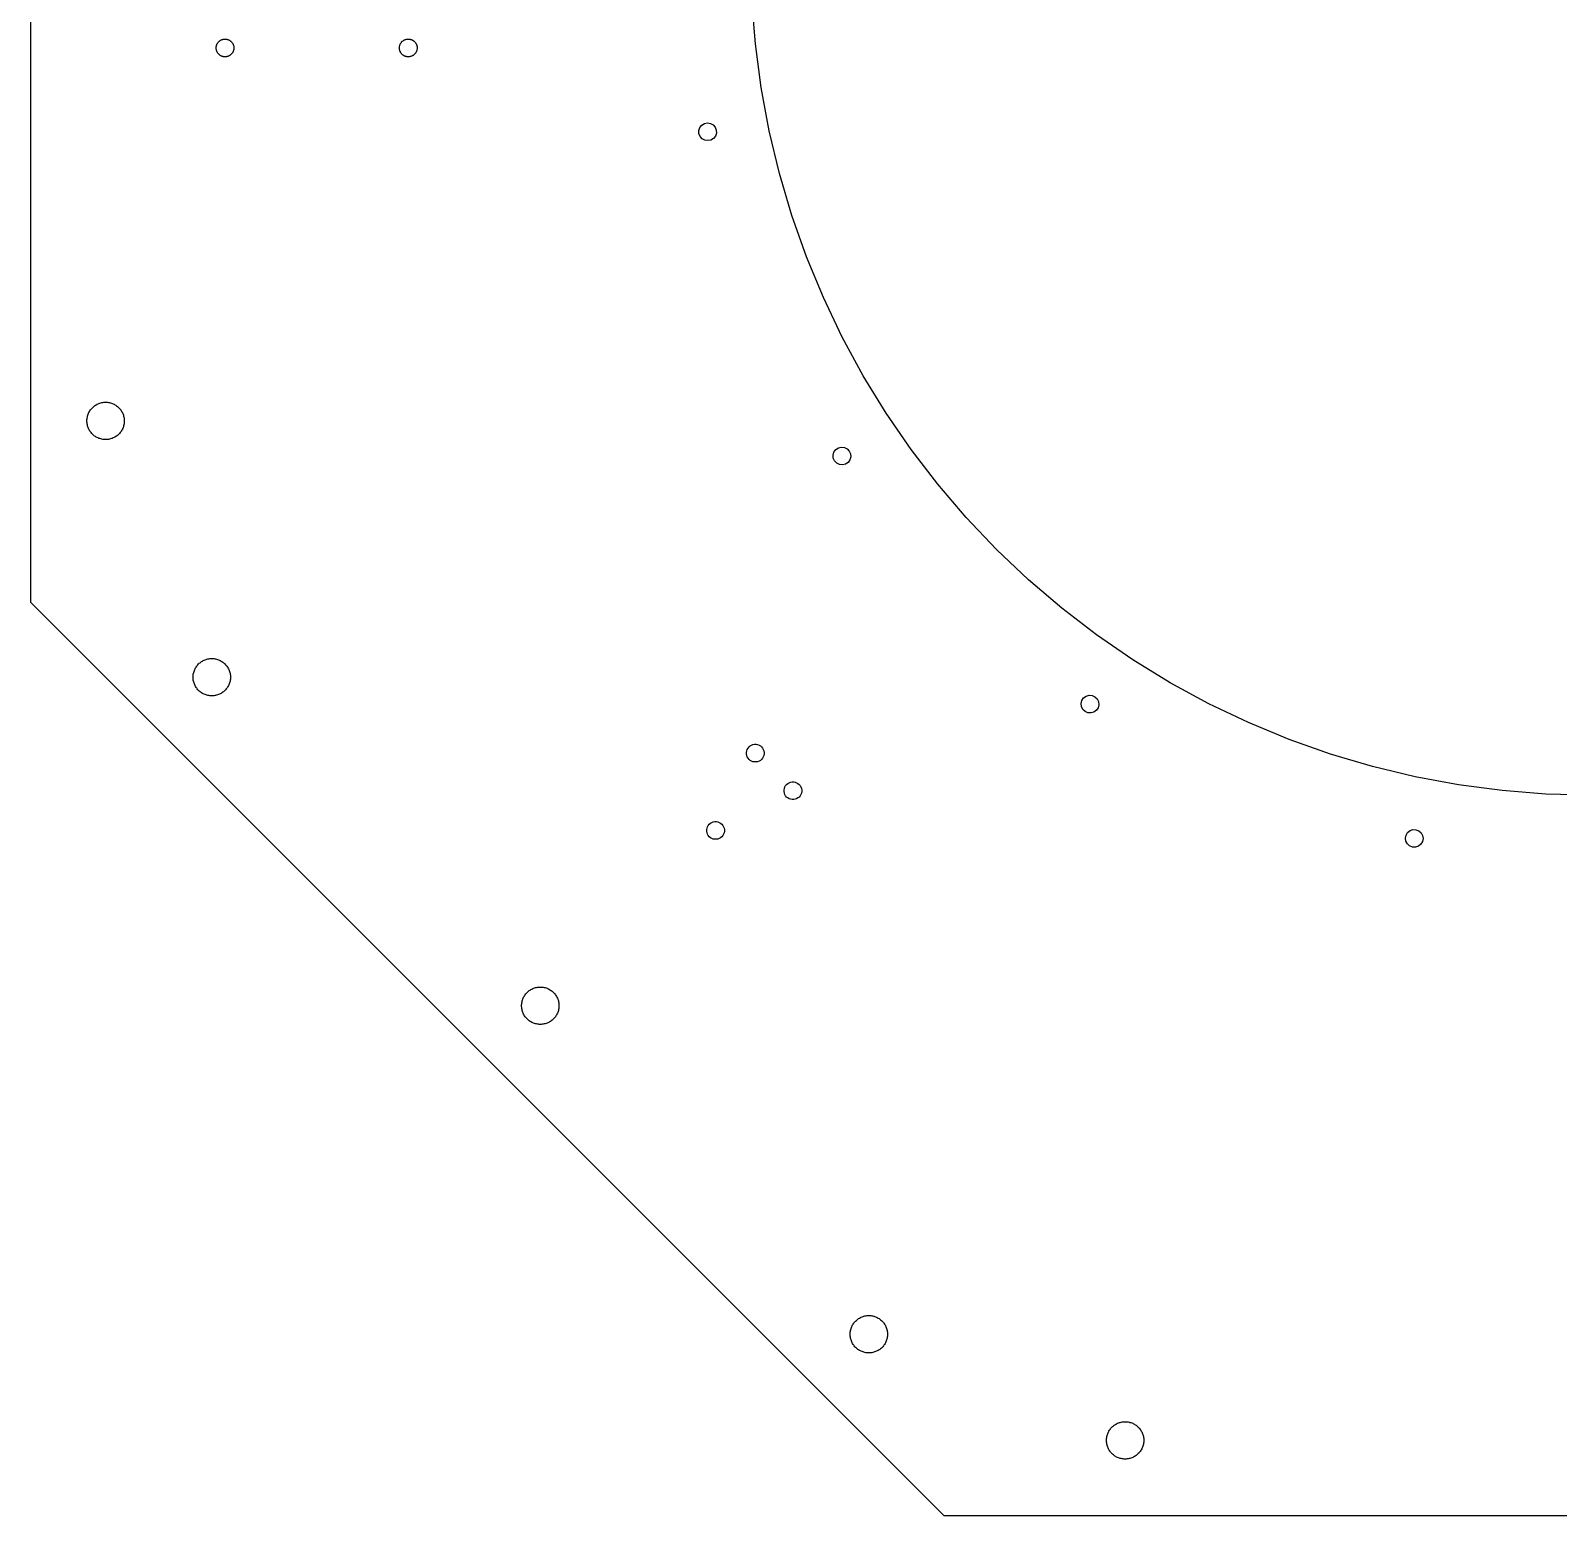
# Model space of a CAD drawing. Header units: metres. Extents: x 0 to 528, y -264 to 264.
# Drawn here: x 0 to 258.5, y -263.8 to -12.6 of the extents above; entities that cross this region are included whole.
import ezdxf

# ---------------------------------------------------------------- set-up
doc = ezdxf.new("R2010")
doc.units = ezdxf.units.M

msp = doc.modelspace()

# ---------------------------------------------------------------- linework, layer by layer
for p, q in [((0, 109.266), (0, -109.266)), ((122.639, -14.8358), (122.056, -7.4281)), ((31.4, -15.5), (31.4021, -15.4215)), ((31.4021, -15.5785), (31.4, -15.5)), ((31.4021, -15.4215), (31.4082, -15.3432)), ((31.4082, -15.3432), (31.4185, -15.2653)), ((31.4185, -15.2653), (31.4328, -15.1881)), ((31.4328, -15.1881), (31.4511, -15.1118)), ((31.4511, -15.1118), (31.4734, -15.0365)), ((31.4734, -15.0365), (31.4996, -14.9624)), ((31.4996, -14.9624), (31.5297, -14.8899)), ((31.5297, -14.8899), (31.5635, -14.819)), ((31.5635, -14.819), (31.601, -14.75)), ((31.601, -14.75), (31.642, -14.683)), ((31.642, -14.683), (31.6865, -14.6183)), ((31.6865, -14.6183), (31.7343, -14.556)), ((31.7343, -14.556), (31.7853, -14.4963)), ((31.7853, -14.4963), (31.8393, -14.4393)), ((31.8393, -14.4393), (31.8963, -14.3853)), ((31.8963, -14.3853), (31.956, -14.3343)), ((31.956, -14.3343), (32.0183, -14.2865)), ((32.0183, -14.2865), (32.083, -14.242)), ((32.083, -14.242), (32.15, -14.201)), ((32.15, -14.201), (32.219, -14.1635)), ((32.219, -14.1635), (32.2899, -14.1297)), ((32.2899, -14.1297), (32.3624, -14.0996)), ((32.3624, -14.0996), (32.4365, -14.0734)), ((32.4365, -14.0734), (32.5118, -14.0511)), ((32.5118, -14.0511), (32.5881, -14.0328)), ((32.5881, -14.0328), (32.6653, -14.0185)), ((32.6653, -14.0185), (32.7432, -14.0082)), ((32.7432, -14.0082), (32.8215, -14.002)), ((32.8215, -14.002), (32.9, -14)), ((32.9, -14), (32.9785, -14.002)), ((32.9785, -14.002), (33.0568, -14.0082)), ((33.0568, -14.0082), (33.1346, -14.0185)), ((33.1346, -14.0185), (33.2119, -14.0328)), ((33.2119, -14.0328), (33.2882, -14.0511)), ((33.2882, -14.0511), (33.3635, -14.0734)), ((33.3635, -14.0734), (33.4375, -14.0996)), ((33.4375, -14.0996), (33.5101, -14.1297)), ((33.5101, -14.1297), (33.581, -14.1635)), ((33.581, -14.1635), (33.65, -14.201)), ((33.65, -14.201), (33.7169, -14.242)), ((33.7169, -14.242), (33.7817, -14.2865)), ((33.7817, -14.2865), (33.844, -14.3343)), ((33.844, -14.3343), (33.9037, -14.3853)), ((33.9037, -14.3853), (33.9606, -14.4393)), ((33.9606, -14.4393), (34.0147, -14.4963)), ((34.0147, -14.4963), (34.0657, -14.556)), ((34.0657, -14.556), (34.1135, -14.6183)), ((34.1135, -14.6183), (34.158, -14.683)), ((34.158, -14.683), (34.199, -14.75)), ((34.199, -14.75), (34.2365, -14.819)), ((34.2365, -14.819), (34.2703, -14.8899)), ((34.2703, -14.8899), (34.3004, -14.9624)), ((34.3004, -14.9624), (34.3266, -15.0365)), ((34.3266, -15.0365), (34.3489, -15.1118)), ((34.3489, -15.1118), (34.3672, -15.1881)), ((34.3672, -15.1881), (34.3815, -15.2653)), ((34.3815, -15.2653), (34.3918, -15.3432)), ((34.3918, -15.3432), (34.3979, -15.4215)), ((34.3979, -15.4215), (34.4, -15.5)), ((34.4, -15.5), (34.3979, -15.5785)), ((62.4, -15.5), (62.4021, -15.4215)), ((62.4021, -15.5785), (62.4, -15.5)), ((62.4021, -15.4215), (62.4082, -15.3432)), ((62.4082, -15.3432), (62.4185, -15.2653)), ((62.4185, -15.2653), (62.4328, -15.1881)), ((62.4328, -15.1881), (62.4511, -15.1118)), ((62.4511, -15.1118), (62.4734, -15.0365)), ((62.4734, -15.0365), (62.4996, -14.9624)), ((62.4996, -14.9624), (62.5297, -14.8899)), ((62.5297, -14.8899), (62.5635, -14.819)), ((62.5635, -14.819), (62.601, -14.75)), ((62.601, -14.75), (62.642, -14.683)), ((62.642, -14.683), (62.6865, -14.6183)), ((62.6865, -14.6183), (62.7343, -14.556)), ((62.7343, -14.556), (62.7853, -14.4963)), ((62.7853, -14.4963), (62.8393, -14.4393)), ((62.8393, -14.4393), (62.8963, -14.3853)), ((62.8963, -14.3853), (62.956, -14.3343)), ((62.956, -14.3343), (63.0183, -14.2865)), ((63.0183, -14.2865), (63.083, -14.242)), ((63.083, -14.242), (63.15, -14.201)), ((63.15, -14.201), (63.219, -14.1635)), ((63.219, -14.1635), (63.2899, -14.1297)), ((63.2899, -14.1297), (63.3624, -14.0996)), ((63.3624, -14.0996), (63.4365, -14.0734)), ((63.4365, -14.0734), (63.5118, -14.0511)), ((63.5118, -14.0511), (63.5881, -14.0328)), ((63.5881, -14.0328), (63.6653, -14.0185)), ((63.6653, -14.0185), (63.7432, -14.0082)), ((63.7432, -14.0082), (63.8215, -14.002)), ((63.8215, -14.002), (63.9, -14)), ((63.9, -14), (63.9785, -14.002)), ((63.9785, -14.002), (64.0568, -14.0082)), ((64.0568, -14.0082), (64.1346, -14.0185)), ((64.1346, -14.0185), (64.2119, -14.0328)), ((64.2119, -14.0328), (64.2882, -14.0511)), ((64.2882, -14.0511), (64.3635, -14.0734)), ((64.3635, -14.0734), (64.4375, -14.0996)), ((64.4375, -14.0996), (64.5101, -14.1297)), ((64.5101, -14.1297), (64.581, -14.1635)), ((64.581, -14.1635), (64.65, -14.201)), ((64.65, -14.201), (64.7169, -14.242)), ((64.7169, -14.242), (64.7817, -14.2865)), ((64.7817, -14.2865), (64.844, -14.3343)), ((64.844, -14.3343), (64.9037, -14.3853)), ((64.9037, -14.3853), (64.9607, -14.4393)), ((64.9607, -14.4393), (65.0147, -14.4963)), ((65.0147, -14.4963), (65.0657, -14.556)), ((65.0657, -14.556), (65.1135, -14.6183)), ((65.1135, -14.6183), (65.158, -14.683)), ((65.158, -14.683), (65.199, -14.75)), ((65.199, -14.75), (65.2365, -14.819)), ((65.2365, -14.819), (65.2703, -14.8899)), ((65.2703, -14.8899), (65.3004, -14.9624)), ((65.3004, -14.9624), (65.3266, -15.0365)), ((65.3266, -15.0365), (65.3489, -15.1118)), ((65.3489, -15.1118), (65.3672, -15.1881)), ((65.3672, -15.1881), (65.3815, -15.2653)), ((65.3815, -15.2653), (65.3918, -15.3432)), ((65.3918, -15.3432), (65.3979, -15.4215)), ((65.3979, -15.4215), (65.4, -15.5)), ((65.4, -15.5), (65.3979, -15.5785)), ((123.609, -22.2029), (122.639, -14.8358)), ((31.4082, -15.6568), (31.4021, -15.5785)), ((31.4185, -15.7346), (31.4082, -15.6568)), ((31.4328, -15.8119), (31.4185, -15.7346)), ((31.4511, -15.8882), (31.4328, -15.8119)), ((31.4734, -15.9635), (31.4511, -15.8882)), ((31.4996, -16.0376), (31.4734, -15.9635)), ((31.5297, -16.1101), (31.4996, -16.0376)), ((31.5635, -16.181), (31.5297, -16.1101)), ((31.601, -16.25), (31.5635, -16.181)), ((31.642, -16.317), (31.601, -16.25)), ((31.6865, -16.3817), (31.642, -16.317)), ((31.7343, -16.444), (31.6865, -16.3817)), ((31.7853, -16.5037), (31.7343, -16.444)), ((31.8393, -16.5607), (31.7853, -16.5037)), ((31.8963, -16.6147), (31.8393, -16.5607)), ((31.956, -16.6657), (31.8963, -16.6147)), ((32.0183, -16.7135), (31.956, -16.6657)), ((32.083, -16.758), (32.0183, -16.7135)), ((32.15, -16.799), (32.083, -16.758)), ((32.219, -16.8365), (32.15, -16.799)), ((32.2899, -16.8703), (32.219, -16.8365)), ((32.3624, -16.9004), (32.2899, -16.8703)), ((32.4365, -16.9266), (32.3624, -16.9004)), ((32.5118, -16.9489), (32.4365, -16.9266)), ((32.5881, -16.9672), (32.5118, -16.9489)), ((32.6653, -16.9815), (32.5881, -16.9672)), ((32.7432, -16.9918), (32.6653, -16.9815)), ((32.8215, -16.9979), (32.7432, -16.9918)), ((32.9, -17), (32.8215, -16.9979)), ((32.9785, -16.9979), (32.9, -17)), ((33.0568, -16.9918), (32.9785, -16.9979)), ((33.1346, -16.9815), (33.0568, -16.9918)), ((33.2119, -16.9672), (33.1346, -16.9815)), ((33.2882, -16.9489), (33.2119, -16.9672)), ((33.3635, -16.9266), (33.2882, -16.9489)), ((33.4375, -16.9004), (33.3635, -16.9266)), ((33.5101, -16.8703), (33.4375, -16.9004)), ((33.581, -16.8365), (33.5101, -16.8703)), ((33.65, -16.799), (33.581, -16.8365)), ((33.7169, -16.758), (33.65, -16.799)), ((33.7817, -16.7135), (33.7169, -16.758)), ((33.844, -16.6657), (33.7817, -16.7135)), ((33.9037, -16.6147), (33.844, -16.6657)), ((33.9606, -16.5607), (33.9037, -16.6147)), ((34.0147, -16.5037), (33.9606, -16.5607)), ((34.0657, -16.444), (34.0147, -16.5037)), ((34.1135, -16.3817), (34.0657, -16.444)), ((34.158, -16.317), (34.1135, -16.3817)), ((34.199, -16.25), (34.158, -16.317)), ((34.2365, -16.181), (34.199, -16.25)), ((34.2703, -16.1101), (34.2365, -16.181)), ((34.3004, -16.0376), (34.2703, -16.1101)), ((34.3266, -15.9635), (34.3004, -16.0376)), ((34.3489, -15.8882), (34.3266, -15.9635)), ((34.3672, -15.8119), (34.3489, -15.8882)), ((34.3815, -15.7346), (34.3672, -15.8119)), ((34.3918, -15.6568), (34.3815, -15.7346)), ((34.3979, -15.5785), (34.3918, -15.6568)), ((62.4082, -15.6568), (62.4021, -15.5785)), ((62.4185, -15.7346), (62.4082, -15.6568)), ((62.4328, -15.8119), (62.4185, -15.7346)), ((62.4511, -15.8882), (62.4328, -15.8119)), ((62.4734, -15.9635), (62.4511, -15.8882)), ((62.4996, -16.0376), (62.4734, -15.9635)), ((62.5297, -16.1101), (62.4996, -16.0376)), ((62.5635, -16.181), (62.5297, -16.1101)), ((62.601, -16.25), (62.5635, -16.181)), ((62.642, -16.317), (62.601, -16.25)), ((62.6865, -16.3817), (62.642, -16.317)), ((62.7343, -16.444), (62.6865, -16.3817)), ((62.7853, -16.5037), (62.7343, -16.444)), ((62.8393, -16.5607), (62.7853, -16.5037)), ((62.8963, -16.6147), (62.8393, -16.5607)), ((62.956, -16.6657), (62.8963, -16.6147)), ((63.0183, -16.7135), (62.956, -16.6657)), ((63.083, -16.758), (63.0183, -16.7135)), ((63.15, -16.799), (63.083, -16.758)), ((63.219, -16.8365), (63.15, -16.799)), ((63.2899, -16.8703), (63.219, -16.8365)), ((63.3624, -16.9004), (63.2899, -16.8703)), ((63.4365, -16.9266), (63.3624, -16.9004)), ((63.5118, -16.9489), (63.4365, -16.9266)), ((63.5881, -16.9672), (63.5118, -16.9489)), ((63.6653, -16.9815), (63.5881, -16.9672)), ((63.7432, -16.9918), (63.6653, -16.9815)), ((63.8215, -16.9979), (63.7432, -16.9918)), ((63.9, -17), (63.8215, -16.9979)), ((63.9785, -16.9979), (63.9, -17)), ((64.0568, -16.9918), (63.9785, -16.9979)), ((64.1346, -16.9815), (64.0568, -16.9918)), ((64.2119, -16.9672), (64.1346, -16.9815)), ((64.2882, -16.9489), (64.2119, -16.9672)), ((64.3635, -16.9266), (64.2882, -16.9489)), ((64.4375, -16.9004), (64.3635, -16.9266)), ((64.5101, -16.8703), (64.4375, -16.9004)), ((64.581, -16.8365), (64.5101, -16.8703)), ((64.65, -16.799), (64.581, -16.8365)), ((64.7169, -16.758), (64.65, -16.799)), ((64.7817, -16.7135), (64.7169, -16.758)), ((64.844, -16.6657), (64.7817, -16.7135)), ((64.9037, -16.6147), (64.844, -16.6657)), ((64.9607, -16.5607), (64.9037, -16.6147)), ((65.0147, -16.5037), (64.9607, -16.5607)), ((65.0657, -16.444), (65.0147, -16.5037)), ((65.1135, -16.3817), (65.0657, -16.444)), ((65.158, -16.317), (65.1135, -16.3817)), ((65.199, -16.25), (65.158, -16.317)), ((65.2365, -16.181), (65.199, -16.25)), ((65.2703, -16.1101), (65.2365, -16.181)), ((65.3004, -16.0376), (65.2703, -16.1101)), ((65.3266, -15.9635), (65.3004, -16.0376)), ((65.3489, -15.8882), (65.3266, -15.9635)), ((65.3672, -15.8119), (65.3489, -15.8882)), ((65.3815, -15.7346), (65.3672, -15.8119)), ((65.3918, -15.6568), (65.3815, -15.7346)), ((65.3979, -15.5785), (65.3918, -15.6568)), ((124.963, -29.5091), (123.609, -22.2029)), ((113.561, -28.5584), (114.007, -28.2881)), ((114.007, -28.2881), (114.518, -28.1865)), ((114.518, -28.1865), (115.033, -28.2657)), ((115.033, -28.2657), (115.489, -28.5163)), ((113.068, -29.4579), (113.235, -28.9646)), ((113.079, -29.9788), (113.068, -29.4579)), ((113.268, -30.4643), (113.079, -29.9788)), ((113.235, -28.9646), (113.561, -28.5584)), ((113.611, -30.856), (113.268, -30.4643)), ((114.068, -31.1065), (113.611, -30.856)), ((115.539, -30.8139), (115.094, -31.0842)), ((115.489, -28.5163), (115.833, -28.908)), ((115.865, -30.4076), (115.539, -30.8139)), ((115.833, -28.908), (116.022, -29.3935)), ((116.033, -29.9143), (115.865, -30.4076)), ((116.022, -29.3935), (116.033, -29.9143)), ((126.698, -36.7345), (124.963, -29.5091)), ((114.583, -31.1858), (114.068, -31.1065)), ((115.094, -31.0842), (114.583, -31.1858)), ((128.808, -43.8591), (126.698, -36.7345)), ((131.289, -50.8636), (128.808, -43.8591)), ((134.132, -57.7286), (131.289, -50.8636)), ((137.331, -64.4354), (134.132, -57.7286)), ((140.877, -70.9656), (137.331, -64.4354)), ((144.759, -77.3012), (140.877, -70.9656)), ((9.69466, -77.6295), (9.74988, -77.4735)), ((9.74988, -77.4735), (9.81319, -77.3207)), ((9.81319, -77.3207), (9.88441, -77.1714)), ((9.88441, -77.1714), (9.96335, -77.026)), ((9.96335, -77.026), (10.0498, -76.8849)), ((10.0498, -76.8849), (10.1435, -76.7486)), ((10.1435, -76.7486), (10.2442, -76.6173)), ((10.2442, -76.6173), (10.3517, -76.4915)), ((10.3517, -76.4915), (10.4655, -76.3715)), ((10.4655, -76.3715), (10.5855, -76.2576)), ((10.5855, -76.2576), (10.7113, -76.1502)), ((10.7113, -76.1502), (10.8426, -76.0495)), ((10.8426, -76.0495), (10.9789, -75.9558)), ((10.9789, -75.9558), (11.12, -75.8693)), ((11.12, -75.8693), (11.2654, -75.7904)), ((11.2654, -75.7904), (11.4147, -75.7192)), ((11.4147, -75.7192), (11.5676, -75.6559)), ((11.5676, -75.6559), (11.7235, -75.6006)), ((11.7235, -75.6006), (11.8821, -75.5536)), ((11.8821, -75.5536), (12.043, -75.515)), ((12.043, -75.515), (12.2057, -75.4849)), ((12.2057, -75.4849), (12.3697, -75.4633)), ((12.3697, -75.4633), (12.5346, -75.4503)), ((12.5346, -75.4503), (12.7, -75.446)), ((12.7, -75.446), (12.8654, -75.4503)), ((12.8654, -75.4503), (13.0303, -75.4633)), ((13.0303, -75.4633), (13.1943, -75.4849)), ((13.1943, -75.4849), (13.357, -75.515)), ((13.357, -75.515), (13.5179, -75.5536)), ((13.5179, -75.5536), (13.6765, -75.6006)), ((13.6765, -75.6006), (13.8324, -75.6559)), ((13.8324, -75.6559), (13.9853, -75.7192)), ((13.9853, -75.7192), (14.1346, -75.7904)), ((14.1346, -75.7904), (14.28, -75.8693)), ((14.28, -75.8693), (14.4211, -75.9558)), ((14.4211, -75.9558), (14.5574, -76.0495)), ((14.5574, -76.0495), (14.6886, -76.1502)), ((14.6886, -76.1502), (14.8145, -76.2576)), ((14.8145, -76.2576), (14.9344, -76.3715)), ((14.9344, -76.3715), (15.0483, -76.4915)), ((15.0483, -76.4915), (15.1558, -76.6173)), ((15.1558, -76.6173), (15.2565, -76.7486)), ((15.2565, -76.7486), (15.3502, -76.8849)), ((15.3502, -76.8849), (15.4366, -77.026)), ((15.4366, -77.026), (15.5156, -77.1714)), ((15.5156, -77.1714), (15.5868, -77.3207)), ((15.5868, -77.3207), (15.6501, -77.4735)), ((15.6501, -77.4735), (15.7053, -77.6295)), ((148.968, -83.425), (144.759, -77.3012)), ((9.53999, -78.606), (9.54433, -78.4406)), ((9.54433, -78.7714), (9.53999, -78.606)), ((9.54433, -78.4406), (9.5573, -78.2757)), ((9.5573, -78.9363), (9.54433, -78.7714)), ((9.5573, -78.2757), (9.5789, -78.1116)), ((9.5789, -79.1003), (9.5573, -78.9363)), ((9.5789, -78.1116), (9.60904, -77.949)), ((9.60904, -79.263), (9.5789, -79.1003)), ((9.60904, -77.949), (9.64767, -77.7881)), ((9.64767, -79.4238), (9.60904, -79.263)), ((9.64767, -77.7881), (9.69466, -77.6295)), ((9.69466, -79.5825), (9.64767, -79.4238)), ((9.74988, -79.7384), (9.69466, -79.5825)), ((9.81319, -79.8913), (9.74988, -79.7384)), ((9.88441, -80.0406), (9.81319, -79.8913)), ((9.96335, -80.186), (9.88441, -80.0406)), ((15.5156, -80.0406), (15.4366, -80.186)), ((15.5868, -79.8913), (15.5156, -80.0406)), ((15.6501, -79.7384), (15.5868, -79.8913)), ((15.7053, -79.5825), (15.6501, -79.7384)), ((15.7053, -77.6295), (15.7523, -77.7881)), ((15.7523, -79.4238), (15.7053, -79.5825)), ((15.7523, -77.7881), (15.7909, -77.949)), ((15.7909, -79.263), (15.7523, -79.4238)), ((15.7909, -77.949), (15.8211, -78.1116)), ((15.8211, -79.1003), (15.7909, -79.263)), ((15.8211, -78.1116), (15.8427, -78.2757)), ((15.8427, -78.9363), (15.8211, -79.1003)), ((15.8427, -78.2757), (15.8557, -78.4406)), ((15.8557, -78.7714), (15.8427, -78.9363)), ((15.8557, -78.4406), (15.86, -78.606)), ((15.86, -78.606), (15.8557, -78.7714)), ((10.0498, -80.327), (9.96335, -80.186)), ((10.1435, -80.4634), (10.0498, -80.327)), ((10.2442, -80.5946), (10.1435, -80.4634)), ((10.3517, -80.7204), (10.2442, -80.5946)), ((10.4655, -80.8404), (10.3517, -80.7204)), ((10.5855, -80.9543), (10.4655, -80.8404)), ((10.7113, -81.0618), (10.5855, -80.9543)), ((10.8426, -81.1625), (10.7113, -81.0618)), ((10.9789, -81.2562), (10.8426, -81.1625)), ((11.12, -81.3426), (10.9789, -81.2562)), ((11.2654, -81.4216), (11.12, -81.3426)), ((11.4147, -81.4928), (11.2654, -81.4216)), ((11.5676, -81.5561), (11.4147, -81.4928)), ((11.7235, -81.6113), (11.5676, -81.5561)), ((11.8821, -81.6583), (11.7235, -81.6113)), ((12.043, -81.6969), (11.8821, -81.6583)), ((12.2057, -81.7271), (12.043, -81.6969)), ((12.3697, -81.7487), (12.2057, -81.7271)), ((12.5346, -81.7616), (12.3697, -81.7487)), ((12.7, -81.766), (12.5346, -81.7616)), ((12.8654, -81.7616), (12.7, -81.766)), ((13.0303, -81.7487), (12.8654, -81.7616)), ((13.1943, -81.7271), (13.0303, -81.7487)), ((13.357, -81.6969), (13.1943, -81.7271)), ((13.5179, -81.6583), (13.357, -81.6969)), ((13.6765, -81.6113), (13.5179, -81.6583)), ((13.8324, -81.5561), (13.6765, -81.6113)), ((13.9853, -81.4928), (13.8324, -81.5561)), ((14.1346, -81.4216), (13.9853, -81.4928)), ((14.28, -81.3426), (14.1346, -81.4216)), ((14.4211, -81.2562), (14.28, -81.3426)), ((14.5574, -81.1625), (14.4211, -81.2562)), ((14.6886, -81.0618), (14.5574, -81.1625)), ((14.8145, -80.9543), (14.6886, -81.0618)), ((14.9344, -80.8404), (14.8145, -80.9543)), ((15.0483, -80.7204), (14.9344, -80.8404)), ((15.1558, -80.5946), (15.0483, -80.7204)), ((15.2565, -80.4634), (15.1558, -80.5946)), ((15.3502, -80.327), (15.2565, -80.4634)), ((15.4366, -80.186), (15.3502, -80.327)), ((135.78, -84.3757), (135.926, -83.8755)), ((135.814, -84.8955), (135.78, -84.3757)), ((136.024, -85.3723), (135.814, -84.8955)), ((135.926, -83.8755), (136.234, -83.4554)), ((136.234, -83.4554), (136.667, -83.166)), ((136.667, -83.166), (137.173, -83.0422)), ((137.173, -83.0422), (137.691, -83.0989)), ((137.691, -83.0989), (138.158, -83.3293)), ((138.158, -83.3293), (138.518, -83.7056)), ((138.616, -85.2024), (138.308, -85.6225)), ((138.518, -83.7056), (138.728, -84.1824)), ((138.762, -84.7023), (138.616, -85.2024)), ((138.728, -84.1824), (138.762, -84.7023)), ((153.491, -89.3202), (148.968, -83.425)), ((136.384, -85.7486), (136.024, -85.3723)), ((136.851, -85.979), (136.384, -85.7486)), ((137.369, -86.0358), (136.851, -85.979)), ((137.875, -85.9119), (137.369, -86.0358)), ((138.308, -85.6225), (137.875, -85.9119)), ((158.317, -94.9705), (153.491, -89.3202)), ((163.432, -100.36), (158.317, -94.9705)), ((168.822, -105.475), (163.432, -100.36)), ((174.473, -110.301), (168.822, -105.475)), ((0, -109.266), (154.526, -263.793)), ((180.368, -114.825), (174.473, -110.301)), ((186.491, -119.033), (180.368, -114.825)), ((29.8426, -118.914), (30.0035, -118.876)), ((30.0035, -118.876), (30.1662, -118.845)), ((30.1662, -118.845), (30.3302, -118.824)), ((30.3302, -118.824), (30.4951, -118.811)), ((30.4951, -118.811), (30.6605, -118.806)), ((30.6605, -118.806), (30.8259, -118.811)), ((30.8259, -118.811), (30.9908, -118.824)), ((30.9908, -118.824), (31.1548, -118.845)), ((31.1548, -118.845), (31.3175, -118.876)), ((31.3175, -118.876), (31.4784, -118.914)), ((27.5178, -121.636), (27.5394, -121.472)), ((27.5394, -121.472), (27.5696, -121.309)), ((27.5696, -121.309), (27.6082, -121.149)), ((27.6082, -121.149), (27.6552, -120.99)), ((27.6552, -120.99), (27.7104, -120.834)), ((27.7104, -120.834), (27.7737, -120.681)), ((27.7737, -120.681), (27.8449, -120.532)), ((27.8449, -120.532), (27.9239, -120.386)), ((27.9239, -120.386), (28.0103, -120.245)), ((28.0103, -120.245), (28.104, -120.109)), ((28.104, -120.109), (28.2047, -119.978)), ((28.2047, -119.978), (28.3122, -119.852)), ((28.3122, -119.852), (28.4261, -119.732)), ((28.4261, -119.732), (28.5461, -119.618)), ((28.5461, -119.618), (28.6719, -119.511)), ((28.6719, -119.511), (28.8031, -119.41)), ((28.8031, -119.41), (28.9395, -119.316)), ((28.9395, -119.316), (29.0805, -119.23)), ((29.0805, -119.23), (29.2259, -119.151)), ((29.2259, -119.151), (29.3752, -119.08)), ((29.3752, -119.08), (29.5281, -119.016)), ((29.5281, -119.016), (29.684, -118.961)), ((29.684, -118.961), (29.8426, -118.914)), ((31.4784, -118.914), (31.637, -118.961)), ((31.637, -118.961), (31.793, -119.016)), ((31.793, -119.016), (31.9458, -119.08)), ((31.9458, -119.08), (32.0951, -119.151)), ((32.0951, -119.151), (32.2405, -119.23)), ((32.2405, -119.23), (32.3816, -119.316)), ((32.3816, -119.316), (32.5179, -119.41)), ((32.5179, -119.41), (32.6492, -119.511)), ((32.6492, -119.511), (32.775, -119.618)), ((32.775, -119.618), (32.895, -119.732)), ((32.895, -119.732), (33.0089, -119.852)), ((33.0089, -119.852), (33.1163, -119.978)), ((33.1163, -119.978), (33.217, -120.109)), ((33.217, -120.109), (33.3107, -120.245)), ((33.3107, -120.245), (33.3971, -120.386)), ((33.3971, -120.386), (33.4761, -120.532)), ((33.4761, -120.532), (33.5473, -120.681)), ((33.5473, -120.681), (33.6106, -120.834)), ((33.6106, -120.834), (33.6658, -120.99)), ((33.6658, -120.99), (33.7128, -121.149)), ((33.7128, -121.149), (33.7514, -121.309)), ((33.7514, -121.309), (33.7816, -121.472)), ((33.7816, -121.472), (33.8032, -121.636)), ((192.827, -122.916), (186.491, -119.033)), ((27.5005, -121.966), (27.5048, -121.801)), ((27.5048, -122.132), (27.5005, -121.966)), ((27.5048, -121.801), (27.5178, -121.636)), ((27.5178, -122.297), (27.5048, -122.132)), ((27.5394, -122.461), (27.5178, -122.297)), ((27.5696, -122.623), (27.5394, -122.461)), ((27.6082, -122.784), (27.5696, -122.623)), ((27.6552, -122.943), (27.6082, -122.784)), ((27.7104, -123.099), (27.6552, -122.943)), ((27.7737, -123.252), (27.7104, -123.099)), ((27.8449, -123.401), (27.7737, -123.252)), ((27.9239, -123.546), (27.8449, -123.401)), ((28.0103, -123.688), (27.9239, -123.546)), ((28.104, -123.824), (28.0103, -123.688)), ((28.2047, -123.955), (28.104, -123.824)), ((28.3122, -124.081), (28.2047, -123.955)), ((33.1163, -123.955), (33.0089, -124.081)), ((33.217, -123.824), (33.1163, -123.955)), ((33.3107, -123.688), (33.217, -123.824)), ((33.3971, -123.546), (33.3107, -123.688)), ((33.4761, -123.401), (33.3971, -123.546)), ((33.5473, -123.252), (33.4761, -123.401)), ((33.6106, -123.099), (33.5473, -123.252)), ((33.6658, -122.943), (33.6106, -123.099)), ((33.7128, -122.784), (33.6658, -122.943)), ((33.7514, -122.623), (33.7128, -122.784)), ((33.7816, -122.461), (33.7514, -122.623)), ((33.8032, -122.297), (33.7816, -122.461)), ((33.8032, -121.636), (33.8162, -121.801)), ((33.8162, -122.132), (33.8032, -122.297)), ((33.8162, -121.801), (33.8205, -121.966)), ((33.8205, -121.966), (33.8162, -122.132)), ((199.357, -126.462), (192.827, -122.916)), ((28.4261, -124.201), (28.3122, -124.081)), ((28.5461, -124.315), (28.4261, -124.201)), ((28.6719, -124.422), (28.5461, -124.315)), ((28.8031, -124.523), (28.6719, -124.422)), ((28.9395, -124.617), (28.8031, -124.523)), ((29.0805, -124.703), (28.9395, -124.617)), ((29.2259, -124.782), (29.0805, -124.703)), ((29.3752, -124.853), (29.2259, -124.782)), ((29.5281, -124.917), (29.3752, -124.853)), ((29.684, -124.972), (29.5281, -124.917)), ((29.8426, -125.019), (29.684, -124.972)), ((30.0035, -125.057), (29.8426, -125.019)), ((30.1662, -125.088), (30.0035, -125.057)), ((30.3302, -125.109), (30.1662, -125.088)), ((30.4951, -125.122), (30.3302, -125.109)), ((30.6605, -125.126), (30.4951, -125.122)), ((30.8259, -125.122), (30.6605, -125.126)), ((30.9908, -125.109), (30.8259, -125.122)), ((31.1548, -125.088), (30.9908, -125.109)), ((31.3175, -125.057), (31.1548, -125.088)), ((31.4784, -125.019), (31.3175, -125.057)), ((31.637, -124.972), (31.4784, -125.019)), ((31.793, -124.917), (31.637, -124.972)), ((31.9458, -124.853), (31.793, -124.917)), ((32.0951, -124.782), (31.9458, -124.853)), ((32.2405, -124.703), (32.0951, -124.782)), ((32.3816, -124.617), (32.2405, -124.703)), ((32.5179, -124.523), (32.3816, -124.617)), ((32.6492, -124.422), (32.5179, -124.523)), ((32.775, -124.315), (32.6492, -124.422)), ((32.895, -124.201), (32.775, -124.315)), ((33.0089, -124.081), (32.895, -124.201)), ((177.757, -126.423), (177.881, -125.917)), ((177.814, -126.941), (177.757, -126.423)), ((177.881, -125.917), (178.17, -125.484)), ((178.17, -125.484), (178.59, -125.176)), ((178.59, -125.176), (179.09, -125.03)), ((179.09, -125.03), (179.61, -125.064)), ((179.61, -125.064), (180.087, -125.274)), ((180.087, -125.274), (180.463, -125.635)), ((180.463, -125.635), (180.694, -126.102)), ((180.75, -126.62), (180.627, -127.126)), ((180.694, -126.102), (180.75, -126.62)), ((206.064, -129.661), (199.357, -126.462)), ((178.044, -127.408), (177.814, -126.941)), ((178.42, -127.769), (178.044, -127.408)), ((178.897, -127.979), (178.42, -127.769)), ((179.417, -128.013), (178.897, -127.979)), ((179.917, -127.867), (179.417, -128.013)), ((180.337, -127.559), (179.917, -127.867)), ((180.627, -127.126), (180.337, -127.559)), ((212.929, -132.504), (206.064, -129.661)), ((121.166, -134.426), (121.255, -134.18)), ((121.255, -134.18), (121.386, -133.954)), ((121.386, -133.954), (121.554, -133.754)), ((121.554, -133.754), (121.754, -133.586)), ((121.754, -133.586), (121.981, -133.455)), ((121.981, -133.455), (122.226, -133.365)), ((122.226, -133.365), (122.484, -133.32)), ((122.484, -133.32), (122.745, -133.32)), ((122.745, -133.32), (123.003, -133.365)), ((123.003, -133.365), (123.248, -133.455)), ((123.248, -133.455), (123.475, -133.586)), ((123.475, -133.586), (123.675, -133.754)), ((123.675, -133.754), (123.843, -133.954)), ((123.843, -133.954), (123.974, -134.18)), ((123.974, -134.18), (124.063, -134.426)), ((219.934, -134.985), (212.929, -132.504)), ((121.12, -134.684), (121.166, -134.426)), ((121.12, -134.945), (121.12, -134.684)), ((121.166, -135.202), (121.12, -134.945)), ((121.255, -135.448), (121.166, -135.202)), ((121.386, -135.675), (121.255, -135.448)), ((121.554, -135.875), (121.386, -135.675)), ((121.754, -136.043), (121.554, -135.875)), ((121.981, -136.174), (121.754, -136.043)), ((122.226, -136.263), (121.981, -136.174)), ((122.484, -136.309), (122.226, -136.263)), ((122.745, -136.309), (122.484, -136.309)), ((123.003, -136.263), (122.745, -136.309)), ((123.248, -136.174), (123.003, -136.263)), ((123.475, -136.043), (123.248, -136.174)), ((123.675, -135.875), (123.475, -136.043)), ((123.843, -135.675), (123.675, -135.875)), ((123.974, -135.448), (123.843, -135.675)), ((124.063, -135.202), (123.974, -135.448)), ((124.063, -134.426), (124.109, -134.684)), ((124.109, -134.945), (124.063, -135.202)), ((124.109, -134.684), (124.109, -134.945)), ((227.058, -137.095), (219.934, -134.985)), ((234.284, -138.83), (227.058, -137.095)), ((241.59, -140.184), (234.284, -138.83)), ((127.484, -141.047), (127.53, -140.79)), ((127.484, -141.309), (127.484, -141.047)), ((127.53, -141.566), (127.484, -141.309)), ((127.53, -140.79), (127.619, -140.544)), ((127.619, -141.812), (127.53, -141.566)), ((127.619, -140.544), (127.75, -140.318)), ((127.75, -142.039), (127.619, -141.812)), ((127.75, -140.318), (127.918, -140.118)), ((127.918, -142.239), (127.75, -142.039)), ((127.918, -140.118), (128.118, -139.949)), ((128.118, -139.949), (128.344, -139.819)), ((128.344, -139.819), (128.59, -139.729)), ((128.59, -139.729), (128.848, -139.684)), ((128.848, -139.684), (129.109, -139.684)), ((129.109, -139.684), (129.367, -139.729)), ((129.367, -139.729), (129.612, -139.819)), ((129.612, -139.819), (129.839, -139.949)), ((129.839, -139.949), (130.039, -140.118)), ((130.039, -140.118), (130.207, -140.318)), ((130.207, -142.039), (130.039, -142.239)), ((130.207, -140.318), (130.338, -140.544)), ((130.338, -141.812), (130.207, -142.039)), ((130.338, -140.544), (130.427, -140.79)), ((130.427, -141.566), (130.338, -141.812)), ((130.427, -140.79), (130.473, -141.047)), ((130.473, -141.309), (130.427, -141.566)), ((130.473, -141.047), (130.473, -141.309)), ((248.957, -141.154), (241.59, -140.184)), ((256.365, -141.737), (248.957, -141.154)), ((263.793, -141.931), (256.365, -141.737)), ((128.118, -142.407), (127.918, -142.239)), ((128.344, -142.538), (128.118, -142.407)), ((128.59, -142.627), (128.344, -142.538)), ((128.848, -142.673), (128.59, -142.627)), ((129.109, -142.673), (128.848, -142.673)), ((129.367, -142.627), (129.109, -142.673)), ((129.612, -142.538), (129.367, -142.627)), ((129.839, -142.407), (129.612, -142.538)), ((130.039, -142.239), (129.839, -142.407)), ((114.448, -147.507), (114.537, -147.262)), ((114.537, -147.262), (114.668, -147.035)), ((114.668, -147.035), (114.836, -146.835)), ((114.836, -146.835), (115.037, -146.667)), ((115.037, -146.667), (115.263, -146.536)), ((115.263, -146.536), (115.509, -146.447)), ((115.509, -146.447), (115.766, -146.401)), ((115.766, -146.401), (116.028, -146.401)), ((116.028, -146.401), (116.285, -146.447)), ((116.285, -146.447), (116.531, -146.536)), ((116.531, -146.536), (116.757, -146.667)), ((116.757, -146.667), (116.958, -146.835)), ((116.958, -146.835), (117.126, -147.035)), ((117.126, -147.035), (117.256, -147.262)), ((117.256, -147.262), (117.346, -147.507)), ((114.403, -147.765), (114.448, -147.507)), ((114.403, -148.026), (114.403, -147.765)), ((114.448, -148.284), (114.403, -148.026)), ((114.537, -148.53), (114.448, -148.284)), ((114.668, -148.756), (114.537, -148.53)), ((114.836, -148.956), (114.668, -148.756)), ((115.037, -149.124), (114.836, -148.956)), ((115.263, -149.255), (115.037, -149.124)), ((115.509, -149.345), (115.263, -149.255)), ((115.766, -149.39), (115.509, -149.345)), ((116.028, -149.39), (115.766, -149.39)), ((116.285, -149.345), (116.028, -149.39)), ((116.531, -149.255), (116.285, -149.345)), ((116.757, -149.124), (116.531, -149.255)), ((116.958, -148.956), (116.757, -149.124)), ((117.126, -148.756), (116.958, -148.956)), ((117.256, -148.53), (117.126, -148.756)), ((117.346, -148.284), (117.256, -148.53)), ((117.346, -147.507), (117.391, -147.765)), ((117.391, -148.026), (117.346, -148.284)), ((117.391, -147.765), (117.391, -148.026)), ((232.607, -149.21), (232.709, -148.699)), ((232.686, -149.724), (232.607, -149.21)), ((232.937, -150.181), (232.686, -149.724)), ((232.709, -148.699), (232.979, -148.253)), ((232.979, -148.253), (233.385, -147.927)), ((233.385, -147.927), (233.878, -147.76)), ((233.878, -147.76), (234.399, -147.771)), ((234.399, -147.771), (234.885, -147.96)), ((234.885, -147.96), (235.276, -148.303)), ((235.505, -149.786), (235.234, -150.231)), ((235.276, -148.303), (235.527, -148.76)), ((235.606, -149.275), (235.505, -149.786)), ((235.527, -148.76), (235.606, -149.275)), ((233.328, -150.525), (232.937, -150.181)), ((233.814, -150.713), (233.328, -150.525)), ((234.335, -150.725), (233.814, -150.713)), ((234.828, -150.557), (234.335, -150.725)), ((235.234, -150.231), (234.828, -150.557)), ((83.5931, -175.828), (83.6868, -175.692)), ((83.6868, -175.692), (83.7876, -175.561)), ((83.7876, -175.561), (83.895, -175.435)), ((83.895, -175.435), (84.0089, -175.315)), ((84.0089, -175.315), (84.1289, -175.201)), ((84.1289, -175.201), (84.2547, -175.094)), ((84.2547, -175.094), (84.3859, -174.993)), ((84.3859, -174.993), (84.5223, -174.899)), ((84.5223, -174.899), (84.6633, -174.813)), ((84.6633, -174.813), (84.8087, -174.734)), ((84.8087, -174.734), (84.9581, -174.663)), ((84.9581, -174.663), (85.1109, -174.599)), ((85.1109, -174.599), (85.2668, -174.544)), ((85.2668, -174.544), (85.4255, -174.497)), ((85.4255, -174.497), (85.5863, -174.458)), ((85.5863, -174.458), (85.749, -174.428)), ((85.749, -174.428), (85.913, -174.407)), ((85.913, -174.407), (86.078, -174.394)), ((86.078, -174.394), (86.2433, -174.389)), ((86.2433, -174.389), (86.4087, -174.394)), ((86.4087, -174.394), (86.5736, -174.407)), ((86.5736, -174.407), (86.7377, -174.428)), ((86.7377, -174.428), (86.9003, -174.458)), ((86.9003, -174.458), (87.0612, -174.497)), ((87.0612, -174.497), (87.2198, -174.544)), ((87.2198, -174.544), (87.3758, -174.599)), ((87.3758, -174.599), (87.5286, -174.663)), ((87.5286, -174.663), (87.6779, -174.734)), ((87.6779, -174.734), (87.8233, -174.813)), ((87.8233, -174.813), (87.9644, -174.899)), ((87.9644, -174.899), (88.1007, -174.993)), ((88.1007, -174.993), (88.232, -175.094)), ((88.232, -175.094), (88.3578, -175.201)), ((88.3578, -175.201), (88.4778, -175.315)), ((88.4778, -175.315), (88.5917, -175.435)), ((88.5917, -175.435), (88.6991, -175.561)), ((88.6991, -175.561), (88.7998, -175.692)), ((88.7998, -175.692), (88.8935, -175.828)), ((83.0833, -177.549), (83.0877, -177.384)), ((83.0877, -177.715), (83.0833, -177.549)), ((83.0877, -177.384), (83.1006, -177.219)), ((83.1006, -177.88), (83.0877, -177.715)), ((83.1006, -177.219), (83.1222, -177.055)), ((83.1222, -178.044), (83.1006, -177.88)), ((83.1222, -177.055), (83.1524, -176.892)), ((83.1524, -178.206), (83.1222, -178.044)), ((83.1524, -176.892), (83.191, -176.731)), ((83.191, -178.367), (83.1524, -178.206)), ((83.191, -176.731), (83.238, -176.573)), ((83.238, -176.573), (83.2932, -176.417)), ((83.2932, -176.417), (83.3565, -176.264)), ((83.3565, -176.264), (83.4277, -176.115)), ((83.4277, -176.115), (83.5067, -175.969)), ((83.5067, -175.969), (83.5931, -175.828)), ((88.8935, -175.828), (88.98, -175.969)), ((88.98, -175.969), (89.0589, -176.115)), ((89.0589, -176.115), (89.1301, -176.264)), ((89.1301, -176.264), (89.1935, -176.417)), ((89.1935, -176.417), (89.2487, -176.573)), ((89.2487, -176.573), (89.2957, -176.731)), ((89.2957, -176.731), (89.3343, -176.892)), ((89.3343, -178.206), (89.2957, -178.367)), ((89.3343, -176.892), (89.3644, -177.055)), ((89.3644, -178.044), (89.3343, -178.206)), ((89.3644, -177.055), (89.386, -177.219)), ((89.386, -177.88), (89.3644, -178.044)), ((89.386, -177.219), (89.399, -177.384)), ((89.399, -177.715), (89.386, -177.88)), ((89.399, -177.384), (89.4033, -177.549)), ((89.4033, -177.549), (89.399, -177.715)), ((83.238, -178.526), (83.191, -178.367)), ((83.2932, -178.682), (83.238, -178.526)), ((83.3565, -178.835), (83.2932, -178.682)), ((83.4277, -178.984), (83.3565, -178.835)), ((83.5067, -179.129), (83.4277, -178.984)), ((83.5931, -179.27), (83.5067, -179.129)), ((83.6868, -179.407), (83.5931, -179.27)), ((83.7876, -179.538), (83.6868, -179.407)), ((83.895, -179.664), (83.7876, -179.538)), ((84.0089, -179.784), (83.895, -179.664)), ((84.1289, -179.898), (84.0089, -179.784)), ((84.2547, -180.005), (84.1289, -179.898)), ((84.3859, -180.106), (84.2547, -180.005)), ((84.5223, -180.2), (84.3859, -180.106)), ((84.6633, -180.286), (84.5223, -180.2)), ((84.8087, -180.365), (84.6633, -180.286)), ((84.9581, -180.436), (84.8087, -180.365)), ((85.1109, -180.499), (84.9581, -180.436)), ((85.2668, -180.555), (85.1109, -180.499)), ((85.4255, -180.602), (85.2668, -180.555)), ((85.5863, -180.64), (85.4255, -180.602)), ((85.749, -180.67), (85.5863, -180.64)), ((85.913, -180.692), (85.749, -180.67)), ((86.078, -180.705), (85.913, -180.692)), ((86.2433, -180.709), (86.078, -180.705)), ((86.4087, -180.705), (86.2433, -180.709)), ((86.5736, -180.692), (86.4087, -180.705)), ((86.7377, -180.67), (86.5736, -180.692)), ((86.9003, -180.64), (86.7377, -180.67)), ((87.0612, -180.602), (86.9003, -180.64)), ((87.2198, -180.555), (87.0612, -180.602)), ((87.3758, -180.499), (87.2198, -180.555)), ((87.5286, -180.436), (87.3758, -180.499)), ((87.6779, -180.365), (87.5286, -180.436)), ((87.8233, -180.286), (87.6779, -180.365)), ((87.9644, -180.2), (87.8233, -180.286)), ((88.1007, -180.106), (87.9644, -180.2)), ((88.232, -180.005), (88.1007, -180.106)), ((88.3578, -179.898), (88.232, -180.005)), ((88.4778, -179.784), (88.3578, -179.898)), ((88.5917, -179.664), (88.4778, -179.784)), ((88.6991, -179.538), (88.5917, -179.664)), ((88.7998, -179.407), (88.6991, -179.538)), ((88.8935, -179.27), (88.7998, -179.407)), ((88.98, -179.129), (88.8935, -179.27)), ((89.0589, -178.984), (88.98, -179.129)), ((89.1301, -178.835), (89.0589, -178.984)), ((89.1935, -178.682), (89.1301, -178.835)), ((89.2487, -178.526), (89.1935, -178.682)), ((89.2957, -178.367), (89.2487, -178.526)), ((141.008, -230.08), (141.169, -230.041)), ((141.169, -230.041), (141.332, -230.011)), ((141.332, -230.011), (141.496, -229.989)), ((141.496, -229.989), (141.661, -229.976)), ((141.661, -229.976), (141.826, -229.972)), ((141.826, -229.972), (141.992, -229.976)), ((141.992, -229.976), (142.156, -229.989)), ((142.156, -229.989), (142.32, -230.011)), ((142.32, -230.011), (142.483, -230.041)), ((142.483, -230.041), (142.644, -230.08)), ((138.683, -232.802), (138.705, -232.638)), ((138.705, -232.638), (138.735, -232.475)), ((138.735, -232.475), (138.774, -232.314)), ((138.774, -232.314), (138.821, -232.156)), ((138.821, -232.156), (138.876, -232)), ((138.876, -232), (138.939, -231.847)), ((138.939, -231.847), (139.011, -231.698)), ((139.011, -231.698), (139.09, -231.552)), ((139.09, -231.552), (139.176, -231.411)), ((139.176, -231.411), (139.27, -231.275)), ((139.27, -231.275), (139.37, -231.143)), ((139.37, -231.143), (139.478, -231.018)), ((139.478, -231.018), (139.592, -230.898)), ((139.592, -230.898), (139.712, -230.784)), ((139.712, -230.784), (139.838, -230.676)), ((139.838, -230.676), (139.969, -230.576)), ((139.969, -230.576), (140.105, -230.482)), ((140.105, -230.482), (140.246, -230.396)), ((140.246, -230.396), (140.392, -230.317)), ((140.392, -230.317), (140.541, -230.245)), ((140.541, -230.245), (140.694, -230.182)), ((140.694, -230.182), (140.85, -230.127)), ((140.85, -230.127), (141.008, -230.08)), ((142.644, -230.08), (142.803, -230.127)), ((142.803, -230.127), (142.959, -230.182)), ((142.959, -230.182), (143.111, -230.245)), ((143.111, -230.245), (143.261, -230.317)), ((143.261, -230.317), (143.406, -230.396)), ((143.406, -230.396), (143.547, -230.482)), ((143.547, -230.482), (143.684, -230.576)), ((143.684, -230.576), (143.815, -230.676)), ((143.815, -230.676), (143.941, -230.784)), ((143.941, -230.784), (144.061, -230.898)), ((144.061, -230.898), (144.174, -231.018)), ((144.174, -231.018), (144.282, -231.143)), ((144.282, -231.143), (144.383, -231.275)), ((144.383, -231.275), (144.476, -231.411)), ((144.476, -231.411), (144.563, -231.552)), ((144.563, -231.552), (144.642, -231.698)), ((144.642, -231.698), (144.713, -231.847)), ((144.713, -231.847), (144.776, -232)), ((144.776, -232), (144.831, -232.156)), ((144.831, -232.156), (144.878, -232.314)), ((144.878, -232.314), (144.917, -232.475)), ((144.917, -232.475), (144.947, -232.638)), ((144.947, -232.638), (144.969, -232.802)), ((138.666, -233.132), (138.67, -232.967)), ((138.67, -233.298), (138.666, -233.132)), ((138.67, -232.967), (138.683, -232.802)), ((138.683, -233.462), (138.67, -233.298)), ((138.705, -233.626), (138.683, -233.462)), ((138.735, -233.789), (138.705, -233.626)), ((138.774, -233.95), (138.735, -233.789)), ((138.821, -234.109), (138.774, -233.95)), ((138.876, -234.265), (138.821, -234.109)), ((138.939, -234.417), (138.876, -234.265)), ((139.011, -234.567), (138.939, -234.417)), ((139.09, -234.712), (139.011, -234.567)), ((139.176, -234.853), (139.09, -234.712)), ((139.27, -234.99), (139.176, -234.853)), ((139.37, -235.121), (139.27, -234.99)), ((139.478, -235.247), (139.37, -235.121)), ((144.282, -235.121), (144.174, -235.247)), ((144.383, -234.99), (144.282, -235.121)), ((144.476, -234.853), (144.383, -234.99)), ((144.563, -234.712), (144.476, -234.853)), ((144.642, -234.567), (144.563, -234.712)), ((144.713, -234.417), (144.642, -234.567)), ((144.776, -234.265), (144.713, -234.417)), ((144.831, -234.109), (144.776, -234.265)), ((144.878, -233.95), (144.831, -234.109)), ((144.917, -233.789), (144.878, -233.95)), ((144.947, -233.626), (144.917, -233.789)), ((144.969, -233.462), (144.947, -233.626)), ((144.969, -232.802), (144.982, -232.967)), ((144.982, -233.298), (144.969, -233.462)), ((144.982, -232.967), (144.986, -233.132)), ((144.986, -233.132), (144.982, -233.298)), ((139.592, -235.367), (139.478, -235.247)), ((139.712, -235.48), (139.592, -235.367)), ((139.838, -235.588), (139.712, -235.48)), ((139.969, -235.689), (139.838, -235.588)), ((140.105, -235.782), (139.969, -235.689)), ((140.246, -235.869), (140.105, -235.782)), ((140.392, -235.948), (140.246, -235.869)), ((140.541, -236.019), (140.392, -235.948)), ((140.694, -236.082), (140.541, -236.019)), ((140.85, -236.137), (140.694, -236.082)), ((141.008, -236.184), (140.85, -236.137)), ((141.169, -236.223), (141.008, -236.184)), ((141.332, -236.253), (141.169, -236.223)), ((141.496, -236.275), (141.332, -236.253)), ((141.661, -236.288), (141.496, -236.275)), ((141.826, -236.292), (141.661, -236.288)), ((141.992, -236.288), (141.826, -236.292)), ((142.156, -236.275), (141.992, -236.288)), ((142.32, -236.253), (142.156, -236.275)), ((142.483, -236.223), (142.32, -236.253)), ((142.644, -236.184), (142.483, -236.223)), ((142.803, -236.137), (142.644, -236.184)), ((142.959, -236.082), (142.803, -236.137)), ((143.111, -236.019), (142.959, -236.082)), ((143.261, -235.948), (143.111, -236.019)), ((143.406, -235.869), (143.261, -235.948)), ((143.547, -235.782), (143.406, -235.869)), ((143.684, -235.689), (143.547, -235.782)), ((143.815, -235.588), (143.684, -235.689)), ((143.941, -235.48), (143.815, -235.588)), ((144.061, -235.367), (143.941, -235.48)), ((144.174, -235.247), (144.061, -235.367)), ((183.901, -248.206), (184.054, -248.143)), ((184.054, -248.143), (184.21, -248.087)), ((184.21, -248.087), (184.369, -248.04)), ((184.369, -248.04), (184.53, -248.002)), ((184.53, -248.002), (184.692, -247.972)), ((184.692, -247.972), (184.856, -247.95)), ((184.856, -247.95), (185.021, -247.937)), ((185.021, -247.937), (185.187, -247.933)), ((185.187, -247.933), (185.352, -247.937)), ((185.352, -247.937), (185.517, -247.95)), ((185.517, -247.95), (185.681, -247.972)), ((185.681, -247.972), (185.844, -248.002)), ((185.844, -248.002), (186.005, -248.04)), ((186.005, -248.04), (186.163, -248.087)), ((186.163, -248.087), (186.319, -248.143)), ((186.319, -248.143), (186.472, -248.206)), ((182.044, -250.762), (182.066, -250.598)), ((182.066, -250.598), (182.096, -250.436)), ((182.096, -250.436), (182.134, -250.275)), ((182.134, -250.275), (182.181, -250.116)), ((182.181, -250.116), (182.237, -249.96)), ((182.237, -249.96), (182.3, -249.807)), ((182.3, -249.807), (182.371, -249.658)), ((182.371, -249.658), (182.45, -249.513)), ((182.45, -249.513), (182.536, -249.372)), ((182.536, -249.372), (182.63, -249.235)), ((182.63, -249.235), (182.731, -249.104)), ((182.731, -249.104), (182.838, -248.978)), ((182.838, -248.978), (182.952, -248.858)), ((182.952, -248.858), (183.072, -248.744)), ((183.072, -248.744), (183.198, -248.637)), ((183.198, -248.637), (183.329, -248.536)), ((183.329, -248.536), (183.466, -248.442)), ((183.466, -248.442), (183.607, -248.356)), ((183.607, -248.356), (183.752, -248.277)), ((183.752, -248.277), (183.901, -248.206)), ((186.472, -248.206), (186.621, -248.277)), ((186.621, -248.277), (186.767, -248.356)), ((186.767, -248.356), (186.908, -248.442)), ((186.908, -248.442), (187.044, -248.536)), ((187.044, -248.536), (187.175, -248.637)), ((187.175, -248.637), (187.301, -248.744)), ((187.301, -248.744), (187.421, -248.858)), ((187.421, -248.858), (187.535, -248.978)), ((187.535, -248.978), (187.642, -249.104)), ((187.642, -249.104), (187.743, -249.235)), ((187.743, -249.235), (187.837, -249.372)), ((187.837, -249.372), (187.923, -249.513)), ((187.923, -249.513), (188.002, -249.658)), ((188.002, -249.658), (188.073, -249.807)), ((188.073, -249.807), (188.137, -249.96)), ((188.137, -249.96), (188.192, -250.116)), ((188.192, -250.116), (188.239, -250.275)), ((188.239, -250.275), (188.278, -250.436)), ((188.278, -250.436), (188.308, -250.598)), ((188.308, -250.598), (188.329, -250.762)), ((182.027, -251.093), (182.031, -250.927)), ((182.031, -251.258), (182.027, -251.093)), ((182.031, -250.927), (182.044, -250.762)), ((182.044, -251.423), (182.031, -251.258)), ((182.066, -251.587), (182.044, -251.423)), ((182.096, -251.75), (182.066, -251.587)), ((182.134, -251.911), (182.096, -251.75)), ((182.181, -252.069), (182.134, -251.911)), ((182.237, -252.225), (182.181, -252.069)), ((182.3, -252.378), (182.237, -252.225)), ((182.371, -252.527), (182.3, -252.378)), ((182.45, -252.673), (182.371, -252.527)), ((182.536, -252.814), (182.45, -252.673)), ((182.63, -252.95), (182.536, -252.814)), ((182.731, -253.081), (182.63, -252.95)), ((182.838, -253.207), (182.731, -253.081)), ((182.952, -253.327), (182.838, -253.207)), ((183.072, -253.441), (182.952, -253.327)), ((187.421, -253.327), (187.301, -253.441)), ((187.535, -253.207), (187.421, -253.327)), ((187.642, -253.081), (187.535, -253.207)), ((187.743, -252.95), (187.642, -253.081)), ((187.837, -252.814), (187.743, -252.95)), ((187.923, -252.673), (187.837, -252.814)), ((188.002, -252.527), (187.923, -252.673)), ((188.073, -252.378), (188.002, -252.527)), ((188.137, -252.225), (188.073, -252.378)), ((188.192, -252.069), (188.137, -252.225)), ((188.239, -251.911), (188.192, -252.069)), ((188.278, -251.75), (188.239, -251.911)), ((188.308, -251.587), (188.278, -251.75)), ((188.329, -251.423), (188.308, -251.587)), ((188.329, -250.762), (188.342, -250.927)), ((188.342, -251.258), (188.329, -251.423)), ((188.342, -250.927), (188.347, -251.093)), ((188.347, -251.093), (188.342, -251.258)), ((183.198, -253.548), (183.072, -253.441)), ((183.329, -253.649), (183.198, -253.548)), ((183.466, -253.743), (183.329, -253.649)), ((183.607, -253.829), (183.466, -253.743)), ((183.752, -253.908), (183.607, -253.829)), ((183.901, -253.979), (183.752, -253.908)), ((184.054, -254.043), (183.901, -253.979)), ((184.21, -254.098), (184.054, -254.043)), ((184.369, -254.145), (184.21, -254.098)), ((184.53, -254.184), (184.369, -254.145)), ((184.692, -254.214), (184.53, -254.184)), ((184.856, -254.235), (184.692, -254.214)), ((185.021, -254.248), (184.856, -254.235)), ((185.187, -254.253), (185.021, -254.248)), ((185.352, -254.248), (185.187, -254.253)), ((185.517, -254.235), (185.352, -254.248)), ((185.681, -254.214), (185.517, -254.235)), ((185.844, -254.184), (185.681, -254.214)), ((186.005, -254.145), (185.844, -254.184)), ((186.163, -254.098), (186.005, -254.145)), ((186.319, -254.043), (186.163, -254.098)), ((186.472, -253.979), (186.319, -254.043)), ((186.621, -253.908), (186.472, -253.979)), ((186.767, -253.829), (186.621, -253.908)), ((186.908, -253.743), (186.767, -253.829)), ((187.044, -253.649), (186.908, -253.743)), ((187.175, -253.548), (187.044, -253.649)), ((187.301, -253.441), (187.175, -253.548)), ((154.526, -263.793), (373.059, -263.793))]:
    msp.add_line(p, q)

doc.saveas('drawing.dxf')
